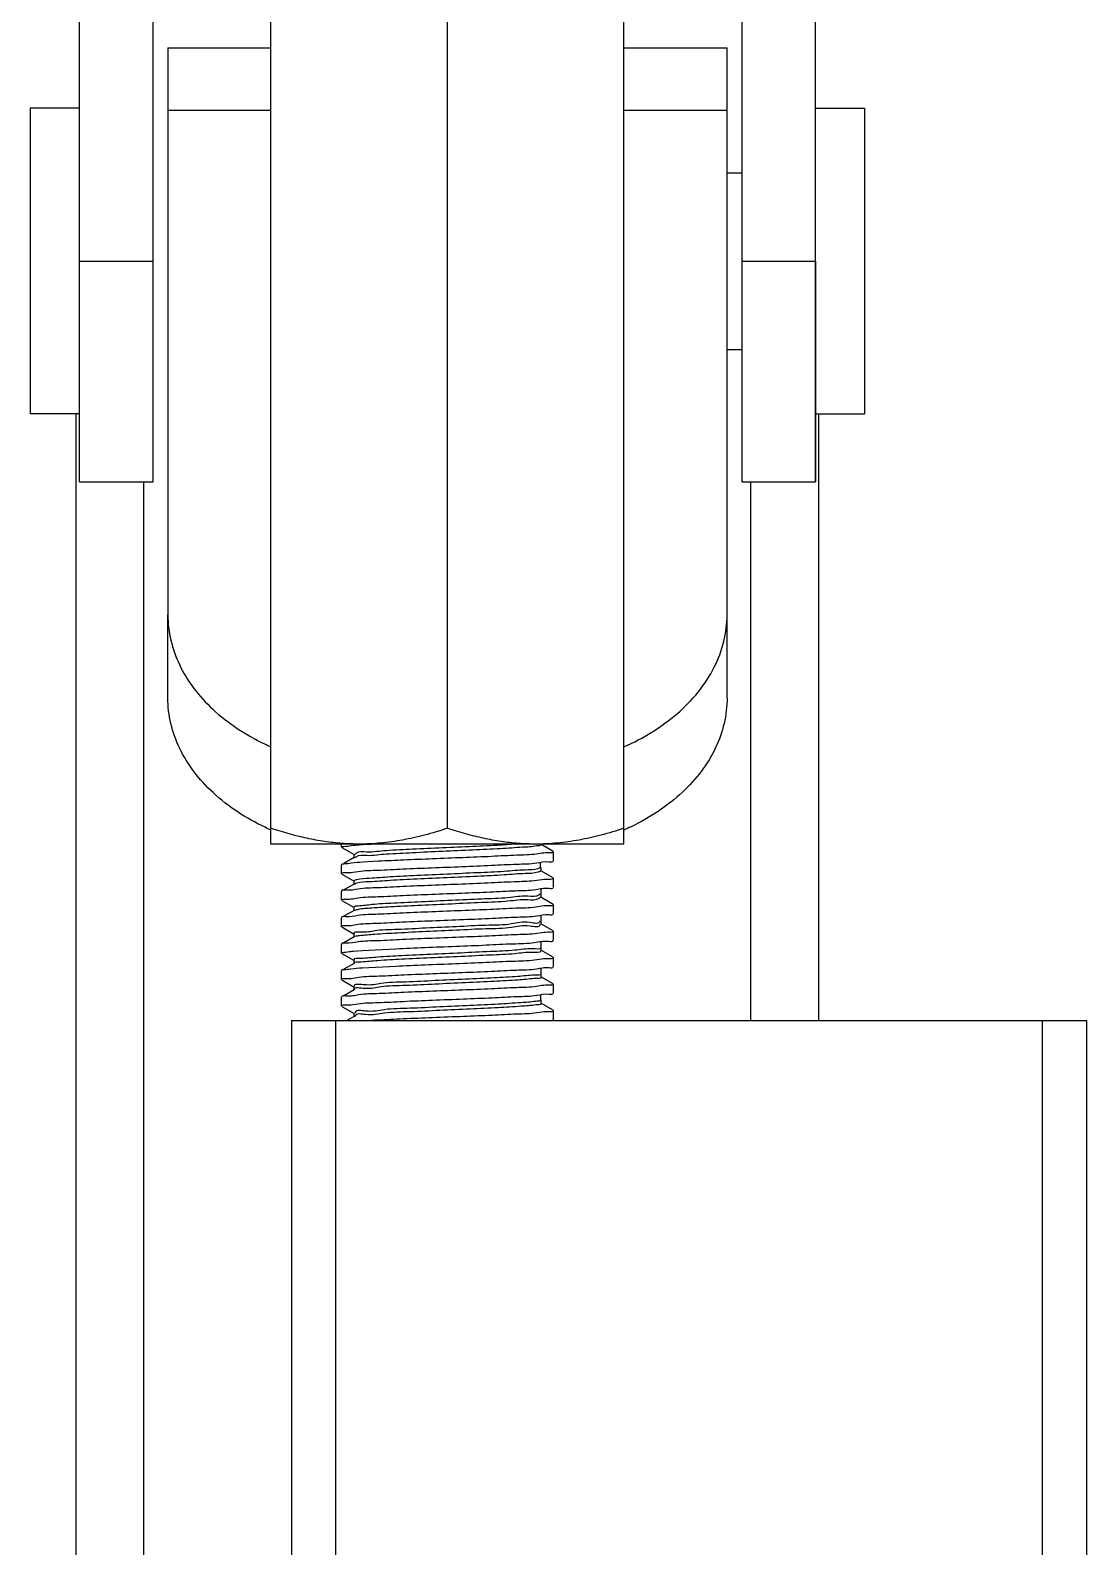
# Model space of a CAD drawing. Header units: millimetres. Extents: x -633009578 to 5705885, y -633235091 to 2571734.
# Drawn here: x 2463339 to 2463875, y 2004054 to 2004823 of the extents above; entities that cross this region are included whole.
import ezdxf

# ---------------------------------------------------------------- set-up
doc = ezdxf.new("R2010")
doc.units = ezdxf.units.MM
doc.header["$LTSCALE"] = 1000
doc.header["$MEASUREMENT"] = 0
doc.layers.get('0').update_dxf_attribs({"color": 9})
doc.layers.add('E-WIRE-系统', color=3, linetype='Continuous')

# ---------------------------------------------------------------- blocks, each defined once
blk = doc.blocks.new('G$CF4FACE3C')
at = {"layer": 'E-WIRE-系统'}
for p, q in [((-1591.690475196345, 7342.308093280881), (-1591.690475196345, 7654.958437103895)), ((-1557.968494149158, 7434.888121965691), (-1557.968494149158, 7654.958437103895)), ((-1288.192645749776, 7654.958437103895), (-1288.192645749776, 7342.308093280881)), ((-1254.470664695371, 7342.308093280881), (-1254.470664695371, 7654.958437103895)), ((-1504.013324470958, 7176.235928070731), (-1504.013324470958, 7580.799991558888)), ((-1342.187699094182, 7176.235928070731), (-1342.187699094182, 7580.799991558888)), ((-1423.100511776283, 7183.462769008591), (-1423.100511776283, 7573.573150620447)), ((-1551.224097939907, 7541.266904488672), (-1504.013324470958, 7541.266904488672)), ((-1551.224097939907, 7541.266804740764), (-1551.224097939907, 7281.326877412037)), ((-1342.147815426812, 7541.266904488672), (-1294.937041959027, 7541.266904488672)), ((-1294.937041959027, 7281.326877412037), (-1294.937041959027, 7541.273375217919)), ((-1591.690475196345, 7513.56298085209), (-1614.271227706224, 7513.56298085209)), ((-1614.271227706224, 7513.56298085209), (-1614.271227706224, 7373.383338034037)), ((-1551.224097939907, 7512.623779721558), (-1504.013324470958, 7512.623779721558)), ((-1342.147815426812, 7512.623779721558), (-1294.937041959027, 7512.623779721558)), ((-1254.470664695371, 7513.56298085209), (-1231.889912185725, 7513.56298085209)), ((-1231.889912185725, 7513.56298085209), (-1231.889912185725, 7373.383338034037)), ((-1294.937041959027, 7483.939536703168), (-1288.192645749776, 7483.939536703168)), ((-1591.690475196345, 7443.473159442772), (-1557.968494149158, 7443.473159442772)), ((-1288.192645749776, 7443.473159442772), (-1254.470664695371, 7443.473159442772)), ((-1254.470664695371, 7443.473159442772), (-1254.470664695371, 7342.307216297253)), ((-1557.968494149158, 7367.444159863167), (-1557.968494149158, 7434.888121965691)), ((-1294.937041959027, 7403.006782182143), (-1288.192645749776, 7403.006782182143)), ((-1591.690475196345, 7373.383338034037), (-1614.271227706224, 7373.383338034037)), ((-1593.321783069056, 5261.703392327181), (-1593.321783069056, 7373.383338034037)), ((-1593.321783062769, 5261.703392327181), (-1593.321783062769, 7373.383338034037)), ((-1254.470664695371, 7373.383338034037), (-1231.889912185725, 7373.383338034037)), ((-1252.879240482813, 7095.323115376523), (-1252.879240482813, 7373.383338034037)), ((-1252.879240490496, 7095.323115376523), (-1252.879240490496, 7373.383338034037)), ((-1557.968494149158, 7342.308093280881), (-1557.968494149158, 7367.444159863167)), ((-1591.690475196345, 7342.307216297253), (-1557.968494149158, 7342.307216297253)), ((-1562.210340778343, 5261.703392327181), (-1562.210340778343, 7342.307216297253)), ((-1288.192645749776, 7342.307216297253), (-1254.470664695371, 7342.307216297253)), ((-1283.990682774922, 7095.323115376523), (-1283.990682774922, 7342.307216297253)), ((-1551.224097939907, 7243.174811051809), (-1551.224097939907, 7281.326877412037)), ((-1294.937041959027, 7243.174811051809), (-1294.937041959027, 7281.326877412037)), ((-1562.210340788122, 5261.703392327181), (-1562.210340788122, 7190.689115254791)), ((-1283.990682765841, 7095.323115376523), (-1283.990682765841, 7190.689115254791)), ((-1342.187699094182, 7176.235928070731), (-1504.013324470958, 7176.235928070731)), ((-1471.648199393414, 7174.765171918203), (-1471.648199393414, 7176.235928070731)), ((-1471.533271975582, 7174.632231511059), (-1465.912667563651, 7171.378473571385)), ((-1463.531851701671, 7175.925962697482), (-1461.870173817035, 7176.012726185028)), ((-1461.870173817035, 7176.012726185028), (-1458.039550217567, 7176.236629143707)), ((-1374.667701667175, 7172.875263103866), (-1380.288402367383, 7176.129076753627)), ((-1471.533321928233, 7166.806802151259), (-1471.648199393414, 7166.673890641425)), ((-1471.648199393414, 7162.628250012989), (-1471.648199393414, 7166.673890641425)), ((-1465.912621237803, 7170.060615802999), (-1470.513260086998, 7167.397161861532)), ((-1466.042395315832, 7171.528659403906), (-1466.042395315832, 7169.91040314571)), ((-1465.456138055539, 7170.01786661346), (-1465.613399466733, 7169.834264990524)), ((-1465.411214776104, 7170.064160315436), (-1465.456138055539, 7170.01786661346)), ((-1454.733190284111, 7168.337296372629), (-1461.870173817035, 7167.921444929205)), ((-1379.785092906561, 7172.03508886171), (-1382.234386331867, 7171.640851937816)), ((-1380.392348304624, 7165.468798520393), (-1380.415625701658, 7167.940745199332)), ((-1374.667751632165, 7168.563770557404), (-1374.552824168233, 7168.696710965596)), ((-1374.552824168233, 7168.696710965596), (-1374.552824168233, 7172.742351594032)), ((-1471.533271975582, 7162.495309605962), (-1465.912667563651, 7159.241551667568)), ((-1466.416913906578, 7163.337767426041), (-1464.002490339335, 7163.727104300284)), ((-1466.042395315832, 7159.391737498692), (-1466.042395315832, 7157.773481241311)), ((-1379.783216094133, 7159.894640927552), (-1382.175483302912, 7159.508279127767)), ((-1380.392348304624, 7165.468798520393), (-1381.626049502287, 7164.953761834186)), ((-1374.667701667175, 7160.738341200049), (-1380.288402367383, 7163.992154860869)), ((-1380.158628276782, 7163.841942193802), (-1380.158628276782, 7165.460198450019)), ((-1374.552824168233, 7156.559789061197), (-1374.552824168233, 7160.605429689516)), ((-1471.533321928233, 7154.66988024686), (-1471.648199393414, 7154.536968736327)), ((-1471.648199393414, 7150.491328098811), (-1471.648199393414, 7154.536968736327)), ((-1465.912621237803, 7157.92369390768), (-1470.513260086998, 7155.260239956435)), ((-1465.595176528208, 7157.86804919655), (-1465.792137533426, 7157.749889131752)), ((-1465.523559270194, 7157.905297076679), (-1465.595176528208, 7157.86804919655)), ((-1380.553089732304, 7153.403113588807), (-1381.122826544568, 7152.91316469165)), ((-1380.158628276782, 7153.323276557494), (-1380.181905681267, 7155.795223237597)), ((-1380.158628276782, 7151.705020288355), (-1380.158628276782, 7153.323276557494)), ((-1374.667751632165, 7156.426848652423), (-1374.552824168233, 7156.559789061197)), ((-1471.533271975582, 7150.358387700398), (-1465.912667563651, 7147.104629772948)), ((-1465.912621237803, 7145.786772003863), (-1470.513260086998, 7143.123318094178)), ((-1466.41875661118, 7151.202570292167), (-1464.028753983788, 7151.588240933488)), ((-1466.042395315832, 7147.254815603723), (-1466.042395315832, 7145.636559336795)), ((-1465.608895095997, 7145.834661743487), (-1465.877973325783, 7145.721521001426)), ((-1379.791575565236, 7147.780193741433), (-1382.547170141712, 7147.344164220267)), ((-1380.461598298745, 7151.903830225579), (-1381.122826544568, 7151.294908445212)), ((-1374.667701667175, 7148.601419294951), (-1380.288402367383, 7151.855232955771)), ((-1374.552824168233, 7144.422867146204), (-1374.552824168233, 7148.468507784419)), ((-1471.533321928233, 7142.532958342345), (-1471.648199393414, 7142.400046831928)), ((-1471.648199393414, 7138.354406204424), (-1471.648199393414, 7142.400046831928)), ((-1466.41683820379, 7139.064236146049), (-1464.002857967978, 7139.453233300475)), ((-1380.706113865599, 7141.053342227358), (-1380.723966754507, 7140.872567602783)), ((-1380.705260355258, 7139.553880833671), (-1380.723966754507, 7139.254311335506)), ((-1374.667701667175, 7136.46449740103), (-1380.288402367383, 7139.718311050907)), ((-1380.158628276782, 7141.186354651814), (-1380.181905681267, 7143.658301331918)), ((-1380.158628276782, 7139.568098384538), (-1380.158628276782, 7141.186354651814)), ((-1374.667751632165, 7144.289926748606), (-1374.552824168233, 7144.422867146204)), ((-1471.533271975582, 7138.22146579728), (-1465.912667563651, 7134.967707867385)), ((-1465.912621237803, 7133.649850098998), (-1470.513260086998, 7130.986396189779)), ((-1466.042395315832, 7135.117893699906), (-1466.042395315832, 7133.499637431349)), ((-1465.676235301187, 7133.801000236068), (-1465.939372184919, 7133.694264632417)), ((-1379.781833907124, 7135.616826520069), (-1382.118377627339, 7135.238666448626)), ((-1380.158628276782, 7129.049432738218), (-1380.181905681267, 7131.52137941774)), ((-1374.667751632165, 7132.153004844789), (-1374.552824168233, 7132.285945252515)), ((-1374.552824168233, 7132.285945252515), (-1374.552824168233, 7136.33158588002)), ((-1471.533321928233, 7130.396036449005), (-1471.648199393414, 7130.263124928111)), ((-1471.648199393414, 7126.217484300607), (-1471.648199393414, 7130.263124928111)), ((-1471.533271975582, 7126.084543892182), (-1465.912667563651, 7122.830785963684)), ((-1466.373110414715, 7127.161364418804), (-1462.147912475979, 7127.446560349897)), ((-1462.147912475979, 7127.446560349897), (-1446.808801204897, 7128.266189144575)), ((-1374.667701667175, 7124.327575497213), (-1380.288402367383, 7127.58138914709)), ((-1380.158628276782, 7127.43117647944), (-1380.158628276782, 7129.049432738218)), ((-1471.533321928233, 7118.259114545188), (-1471.648199393414, 7118.126203022315)), ((-1471.648199393414, 7114.080562396091), (-1471.648199393414, 7118.126203022315)), ((-1465.912621237803, 7121.512928184005), (-1470.513260086998, 7118.849474253715)), ((-1466.042395315832, 7122.980971784447), (-1466.042395315832, 7121.362715527532)), ((-1446.808801204897, 7120.174907868262), (-1462.147912475979, 7119.355279094772)), ((-1379.807044265792, 7123.541104357806), (-1383.22931564413, 7123.021867551026)), ((-1380.158628276782, 7116.912510832422), (-1380.181905681267, 7119.384457512642)), ((-1374.667751632165, 7120.016082940274), (-1374.552824168233, 7120.149023348116)), ((-1374.552824168233, 7120.149023348116), (-1374.552824168233, 7124.19466397434)), ((-1471.533271975582, 7113.947621987085), (-1465.912667563651, 7110.693864047877)), ((-1466.411569851916, 7114.774142856593), (-1463.742951685097, 7115.198440903216)), ((-1466.042395315832, 7110.84404988063), (-1466.042395315832, 7109.225793623016)), ((-1379.784337379737, 7111.351866306621), (-1382.256692703813, 7110.954599404358)), ((-1374.667701667175, 7112.19065359165), (-1380.288402367383, 7115.444467241992)), ((-1380.158628276782, 7115.294254575041), (-1380.158628276782, 7116.912510832422)), ((-1374.552824168233, 7108.012101443019), (-1374.552824168233, 7112.057742070523)), ((-1471.533321928233, 7106.122192639741), (-1471.648199393414, 7105.989281118615)), ((-1471.648199393414, 7101.943640490412), (-1471.648199393414, 7105.989281118615)), ((-1465.912621237803, 7109.376006290782), (-1470.513260086998, 7106.712552348734)), ((-1380.279730646871, 7104.775588937919), (-1380.30300804507, 7107.247535618138)), ((-1380.158628276782, 7103.157332670526), (-1380.158628276782, 7104.775588937919)), ((-1374.667751632165, 7107.879161035293), (-1374.552824168233, 7108.012101443019)), ((-1471.533271975582, 7101.810700082686), (-1465.912667563651, 7098.556942143477)), ((-1465.912621237803, 7097.239084427827), (-1469.222113943426, 7095.323115376523)), ((-1466.418000517879, 7102.655207994045), (-1464.036127862521, 7103.040007676464)), ((-1466.042395315832, 7098.707127985894), (-1466.042395315832, 7097.088871719316)), ((-1465.429101200076, 7097.310160987661), (-1465.491311221616, 7097.122624790994)), ((-1465.412360504968, 7097.351786828018), (-1465.429101200076, 7097.310160987661)), ((-1379.783798740711, 7099.210542903747), (-1382.186613626545, 7098.822846653871)), ((-1374.667701667175, 7100.053731687833), (-1380.288402367383, 7103.307545337011)), ((-1374.552824168233, 7095.87517953862), (-1374.552824168233, 7099.920820166706)), ((-1494.571522831917, 7095.323115376523), (-1494.571522831917, 4827.627773430315)), ((-1494.571522831917, 7095.323115376523), (-1130.120485728839, 7095.323115376523)), ((-1474.324242997216, 4827.627773430315), (-1474.324242997216, 7095.323115376523)), ((-1374.667751632165, 7095.742239130777), (-1374.552824168233, 7095.87517953862)), ((-1150.367765568197, 4827.627773430315), (-1150.367765568197, 7095.323115376523)), ((-1130.120485728839, 4827.627773430315), (-1130.120485728839, 7095.323115376523))]:
    blk.add_line(p, q, dxfattribs=at)
for points, knots in [([(-1551.224097939907, 7281.326877412037), (-1551.224097939907, 7273.522974889725), (-1547.212450665655, 7257.03949300677), (-1530.893847483676, 7236.263420878095), (-1514.64885654347, 7225.723153602448), (-1504.999256182462, 7221.254570168094), (-1504.013324470958, 7220.814864688087)], [0, 0, 0, 0, 0.2154245462, 0.4502094404999999, 0.7129092425, 0.7425986111207241, 0.7425986111207241, 0.7425986111207241, 0.7425986111207241]), ([(-1342.187699094182, 7220.796907347511), (-1333.364977063378, 7224.723297982127), (-1317.188859285554, 7234.513920542435), (-1299.452780686785, 7255.610381900449), (-1294.937041959027, 7273.089070131071), (-1294.937041959027, 7281.326877412037)], [0.3023441793799288, 0.3023441793799288, 0.3023441793799288, 0.3023441793799288, 0.5517010529999999, 0.7863496065000001, 1, 1, 1, 1]), ([(-1504.013324470958, 7182.662846926716), (-1504.916810131399, 7183.065769563778), (-1514.522560165264, 7187.50000507792), (-1530.771097359713, 7197.989864652045), (-1547.185745428083, 7218.809335205122), (-1551.224097939907, 7235.34714001941), (-1551.224097939907, 7243.174811051809)], [0.2600278751697096, 0.2600278751697096, 0.2600278751697096, 0.2600278751697096, 0.2871380899, 0.5499034588000004, 0.7846766079999999, 1, 1, 1, 1]), ([(-1294.937041959027, 7243.174811051809), (-1294.937041959027, 7235.399077159702), (-1298.917175391922, 7218.979944627848), (-1315.122240398778, 7198.255564061343), (-1331.375087349908, 7187.647378569585), (-1341.090654120548, 7183.133731483365), (-1342.187699094182, 7182.644957620767)], [0, 0, 0, 0, 0.2155450163, 0.4503444725, 0.7129666287, 0.7461361764619224, 0.7461361764619224, 0.7461361764619224, 0.7461361764619224])]:
    blk.add_open_spline(points, degree=3, knots=knots, dxfattribs=at)
for points, start_tangent, end_tangent in [([(-1463.556918117683, 7176.235928070731), (-1471.492362289922, 7176.534526525647), (-1479.432796828449, 7177.419889333309), (-1487.426001452841, 7178.871771776467), (-1495.576283899602, 7180.88193502638), (-1504.013324470958, 7183.462769008591)], (-1.000000000000082, 0), (-0.9486832981493981, 0.3162277657200888)), ([(-1423.100511776283, 7183.462769008591), (-1433.604813548271, 7180.324616473867), (-1443.695410566637, 7178.076209091698), (-1453.63789384393, 7176.701631437172), (-1463.556918117683, 7176.235928070731)], (-0.9486832981492236, -0.3162277657208046), (-0.9999999999984994, -1.728336463912623e-06)), ([(-1382.644105435582, 7176.235928070731), (-1390.579549591988, 7176.534526525647), (-1398.519984135404, 7177.419889333309), (-1406.513188762125, 7178.871771776467), (-1414.663471208187, 7180.88193502638), (-1423.100511776283, 7183.462769008591)], (-1.000000000000018, 0), (-0.9486832981533532, 0.3162277657084187)), ([(-1342.187699094182, 7183.462769008591), (-1352.692000855459, 7180.324616473867), (-1362.782597875223, 7178.076209091698), (-1372.725081161829, 7176.701631437172), (-1382.644105435582, 7176.235928070731)], (-0.9486832981460065, -0.3162277657303512), (-0.9999999999984999, -1.728336463912623e-06)), ([(-1471.648199393414, 7174.765171918203), (-1470.527524659643, 7175.181023361511)], (0, 1.000000000000738), (0.9993406288285301, 0.03630850551622677)), ([(-1470.527524659643, 7175.181023361511), (-1467.217239723774, 7175.596874793759)], (0.9993406292458152, 0.03630849402626372), (0.9887197692110571, 0.1497772278128644)), ([(-1467.217239723774, 7175.596874793759), (-1463.531851701671, 7175.925962697482)], (0.9887197696077519, 0.1497772251941952), (0.9984869001563959, 0.05499009198168691)), ([(-1390.649314489216, 7176.261573546333), (-1398.761179687921, 7175.726927697775), (-1411.458644353086, 7175.09321203921), (-1425.397919678129, 7174.459496410214), (-1439.092135939514, 7173.825780783198), (-1451.080563165015, 7173.19206513383)], (-0.9983943477804493, -0.05664562048427426), (-0.9982464485123634, -0.05919483112957107)), ([(-1382.232384501025, 7175.376102727954), (-1388.659934342373, 7174.742387068807), (-1398.761179687921, 7174.108671440394), (-1411.458644353086, 7173.474955771235), (-1425.397919678129, 7172.841240163427), (-1439.092135939514, 7172.207524536294), (-1451.080563165015, 7171.57380887575)], (-0.9820799484361862, -0.1884647841897092), (-0.9982464485177415, -0.05919483103916099)), ([(-1380.173505360493, 7175.987468206906), (-1382.232384501025, 7175.376102727954)], (-0.500645508262897, -0.8656523985163378), (-0.9820799493449175, -0.1884647794538075)), ([(-1467.217239723774, 7167.505593528156), (-1470.527524659643, 7167.089742074138), (-1471.595269390848, 7166.850797811872)], (-0.9887197693073541, -0.1497772271776796), (-0.5790352656761799, -0.8153024966865355)), ([(-1461.870173817035, 7167.921444929205), (-1467.217239723774, 7167.505593528156)], (-0.9986176054176477, -0.05256308733228195), (-0.9887197695485517, -0.1497772255842175)), ([(-1451.080563165015, 7173.19206513383), (-1460.084424094297, 7172.55834950495), (-1465.143298000796, 7171.924633846735), (-1465.697159841191, 7171.328154931776)], (-0.9982464485012353, -0.05919483131698724), (-0.5022201254685673, -0.86473981380001)), ([(-1451.080563165015, 7171.57380887575), (-1460.084424094297, 7170.940093248733), (-1465.143298000796, 7170.306377588655), (-1465.411214776104, 7170.064160315436)], (-0.99824644857472, -0.05919483007877005), (-0.7042338507422106, -0.7099680862280853)), ([(-1464.002490339335, 7163.727104300284), (-1454.990364179714, 7164.278125775978), (-1443.500939292135, 7164.824759432231), (-1430.400395791978, 7165.37092151877), (-1416.356254391139, 7165.931696658256), (-1402.856164434459, 7166.493363362155), (-1391.279918285552, 7167.043183392729), (-1382.175483302912, 7167.599560414557)], (0.9890812660196413, 0.1473711274603511), (0.9890389122944752, 0.1476551047795619)), ([(-1382.234386331867, 7171.640851937816), (-1391.259442602284, 7171.089903034037), (-1402.845031362027, 7170.53949136578), (-1416.088704365073, 7169.988091266947), (-1429.877505763201, 7169.437589580077), (-1443.150410175556, 7168.885741984472), (-1454.733190284111, 7168.337296372629)], (-0.9890949369422218, -0.1472793458541254), (-0.9986272478751637, -0.05237957427594263)), ([(-1382.175483302912, 7167.599560414557), (-1376.488715882646, 7168.149375273497), (-1374.576964053325, 7168.534147975384)], (0.9890389125514935, 0.1476551030578103), (0.310190577953661, 0.9506743950213287)), ([(-1376.511887128232, 7172.191727808095), (-1379.785092906561, 7172.03508886171)], (-0.9993292754628613, 0.03661965596105963), (-0.9909656778037722, -0.1341157165088946)), ([(-1374.552824168233, 7172.742351594032), (-1376.511887128232, 7172.191727808095)], (0, -0.999999999999996), (-0.9993292756997656, 0.0366196494980898)), ([(-1471.648199393414, 7162.628250012989), (-1469.697989345761, 7163.177619814058)], (0, 0.9999999999997626), (0.9993482724417647, -0.03609751193576567)), ([(-1469.697989345761, 7163.177619814058), (-1466.416913906578, 7163.337767426041)], (0.9993482727494665, -0.03609750341455366), (0.9908084977147467, 0.1352720254009337)), ([(-1381.626049502287, 7164.953761834186), (-1387.424268246396, 7164.320046205889), (-1397.027988075977, 7163.686330557219), (-1409.412802726263, 7163.052614938118), (-1423.257653160254, 7162.41889926896), (-1437.085741687566, 7161.785183640546), (-1449.422058573691, 7161.15146801353), (-1458.950717932545, 7160.517752364161), (-1464.655320082325, 7159.88403674704), (-1465.910762228305, 7159.269520437461)], (-0.950867570364368, -0.3095979063715301), (-0.680410302493466, -0.7328313723229827)), ([(-1381.626049502287, 7163.335505585535), (-1387.424268246396, 7162.701789958403), (-1397.027988075977, 7162.068074299837), (-1409.412802726263, 7161.434358671424), (-1423.257653160254, 7160.800643021939), (-1437.085741687566, 7160.166927394224), (-1449.422058573691, 7159.533211775939), (-1458.950717932545, 7158.899496107944), (-1464.655320082325, 7158.265780478832), (-1465.523559270194, 7157.905297076679)], (-0.9508675703996059, -0.309597906263168), (-0.8923028814670887, -0.451437224569478)), ([(-1382.175483302912, 7159.508279127767), (-1391.279918285552, 7158.951902127708), (-1402.856164434459, 7158.402082085842), (-1416.356254391139, 7157.840415401966), (-1430.400395791978, 7157.279640241759), (-1443.500939292135, 7156.7334781565), (-1454.990364179714, 7156.186844508979), (-1464.002490339335, 7155.635823022923)], (-0.9890389122911368, -0.1476551048016556), (-0.9890812660213142, -0.1473711274491239)), ([(-1380.270437942585, 7163.947654787567), (-1381.626049502287, 7163.335505585535)], (-0.6870169583044095, -0.7266413826664029), (-0.9508675689011018, -0.3095979108651283)), ([(-1376.488715882646, 7160.058093986125), (-1379.783216094133, 7159.894640927552)], (-0.9993722402973768, 0.03542774792325309), (-0.9906971648466333, -0.1360850012488978)), ([(-1374.552824168233, 7160.605429689516), (-1376.488715882646, 7160.058093986125)], (0, -0.9999999999996283), (-0.9993722406704935, 0.03542773740221954)), ([(-1464.002490339335, 7155.635823022923), (-1469.697989345761, 7155.0863385353), (-1471.624323925003, 7154.699271466117)], (-0.9890812663759013, -0.1473711250691838), (-0.3073411643037365, -0.9515993950833058)), ([(-1381.122826544568, 7152.91316469165), (-1386.27729891846, 7152.279449063935), (-1395.359616862144, 7151.645733446698), (-1407.400990883121, 7151.012017786736), (-1421.116995913209, 7150.378302170779), (-1435.044577949913, 7149.744586499757), (-1447.698114497121, 7149.11087089323), (-1457.72788251657, 7148.477155264816), (-1464.064030322479, 7147.843439605553), (-1466.016339442926, 7147.23596841644)], (-0.820774610766696, -0.5712521670161546), (-0.5860846041180875, -0.8102498607320784)), ([(-1464.028753983788, 7151.588240933488), (-1454.918548515299, 7152.144990339759), (-1443.462087144377, 7152.68954073987), (-1430.263128175167, 7153.239522963879), (-1416.630955087952, 7153.783742100582), (-1403.53247316787, 7154.326937278151), (-1391.958585745655, 7154.870787496329), (-1382.547170141712, 7155.435445484589)], (0.9890975923392501, 0.1472615117020729), (0.9892275452417475, 0.1463860093554634)), ([(-1382.547170141712, 7155.435445484589), (-1376.535220151301, 7156.005873414571), (-1374.576085268985, 7156.397970670718)], (0.9892275455499332, 0.1463860072729138), (0.3004757229525548, 0.9537894630978453)), ([(-1471.648199393414, 7150.491328098811), (-1469.739416663302, 7151.034792358405)], (0, 1.000000000000063), (0.9994125583627055, -0.03427153610436577)), ([(-1469.739416663302, 7151.034792358405), (-1466.41875661118, 7151.202570292167)], (0.9994125587291148, -0.03427152541715222), (0.9906209611115216, 0.1366386160879387)), ([(-1381.122826544568, 7151.294908445212), (-1386.27729891846, 7150.661192827509), (-1395.359616862144, 7150.027477199794), (-1407.400990883121, 7149.393761528656), (-1421.116995913209, 7148.760045900941), (-1435.044577949913, 7148.126330252155), (-1447.698114497121, 7147.492614635034), (-1457.72788251657, 7146.858899007901), (-1464.064030322479, 7146.225183336763), (-1465.608895095997, 7145.834661743487)], (-0.8207746108173988, -0.5712521669430105), (-0.9428823200566092, -0.3331259979718008)), ([(-1382.547170141712, 7147.344164220267), (-1391.958585745655, 7146.779506208375), (-1403.53247316787, 7146.235656011151), (-1416.630955087952, 7145.692460824386), (-1430.263128175167, 7145.148241696996), (-1443.462087144377, 7144.598259473569), (-1454.918548515299, 7144.053709083819), (-1464.028753983788, 7143.496959656593)], (-0.9892275452395376, -0.1463860093702415), (-0.989097592342505, -0.1472615116796561)), ([(-1376.535220151301, 7147.914592148387), (-1379.791575565236, 7147.780193741433)], (-0.9992402776835814, 0.03897265008963403), (-0.9921724935292224, -0.1248749097460441)), ([(-1374.552824168233, 7148.468507784419), (-1376.535220151301, 7147.914592148387)], (0, -1.000000000000454), (-0.9992402775914933, 0.03897265245096865)), ([(-1471.648199393414, 7138.354406204424), (-1469.69449322531, 7138.90427155362)], (0, 1.000000000000563), (0.9993442033705803, -0.03620998742708881)), ([(-1464.028753983788, 7143.496959656593), (-1469.739416663302, 7142.943511091406), (-1471.623604808701, 7142.562950422056)], (-0.9890975924691812, -0.1472615108296517), (-0.3152606145365691, -0.9490051342960282)), ([(-1469.69449322531, 7138.90427155362), (-1466.41683820379, 7139.064236146049)], (0.9993442032636258, -0.036209990379287), (0.9908024111510524, 0.1353165993414208)), ([(-1380.723966754507, 7140.872567602783), (-1385.22187788575, 7140.238851923146), (-1393.760213893838, 7139.605136305443), (-1405.428210526705, 7138.971420697519), (-1418.981270059012, 7138.337705028825), (-1432.973719376605, 7137.70398941054), (-1445.913016820094, 7137.070273729856), (-1456.418958012247, 7136.436558123329), (-1463.370898806257, 7135.802842494566), (-1466.027292051353, 7135.169126835768), (-1466.011168466648, 7135.14196023799)], (-0.1604817395423759, -0.9870388094057574), (0.6104421351456025, -0.7920608560209383)), ([(-1380.723966754507, 7139.254311335506), (-1385.22187788575, 7138.620595675427), (-1393.760213893838, 7137.986880057724), (-1405.428210526705, 7137.353164440603), (-1418.981270059012, 7136.719448781223), (-1432.973719376605, 7136.085733152344), (-1445.913016820094, 7135.452017493546), (-1456.418958012247, 7134.818301866413), (-1463.370898806257, 7134.184586247546), (-1465.676235301187, 7133.801000236068)], (-0.160481739477795, -0.987038809416611), (-0.9564818474659136, -0.2917918358494149)), ([(-1464.002857967978, 7139.453233300475), (-1455.124811006244, 7139.997175724828), (-1443.653287441237, 7140.544230077416), (-1430.065626996104, 7141.110543908784), (-1415.715387572767, 7141.683626711601), (-1402.44312342559, 7142.237640298787), (-1391.040146183921, 7142.78200782463), (-1382.118377627339, 7143.329947735299)], (0.9891370798041924, 0.1469960453769787), (0.9890745434103546, 0.1474162391926227)), ([(-1382.118377627339, 7143.329947735299), (-1376.482875473564, 7143.876363289426), (-1374.577084046323, 7144.260204162565)], (0.9890745430626265, 0.1474162415261467), (0.3115083874996415, 0.9502434027740313)), ([(-1382.118377627339, 7135.238666448626), (-1391.040146183921, 7134.690726549015), (-1402.44312342559, 7134.146359022474), (-1415.715387572767, 7133.592345435289), (-1430.065626996104, 7133.019262641203), (-1443.653287441237, 7132.452948810416), (-1455.124811006244, 7131.905894438038), (-1464.002857967978, 7131.361952044186)], (-0.9890745434086015, -0.1474162392038035), (-0.9891370797990358, -0.1469960454111784)), ([(-1383.22931564413, 7131.113148807897), (-1376.758420132333, 7131.701450662105), (-1374.572809388163, 7132.127092442242)], (0.9893212865806585, 0.1457511300764263), (0.2632977865713497, 0.964714608362113)), ([(-1376.482875473564, 7135.785082013463), (-1379.781833907124, 7135.616826520069)], (-0.9993910869350741, 0.03489205289011089), (-0.9904500241332803, -0.1378722223446817)), ([(-1374.552824168233, 7136.33158588002), (-1376.482875473564, 7135.785082013463)], (0, -1.000000000000672), (-0.9993910871057136, 0.03489204800328412)), ([(-1471.648199393414, 7126.217484300607), (-1470.557579722488, 7126.627700207871)], (0, 0.999999999999702), (0.999187055840666, 0.04031410968869655)), ([(-1464.002857967978, 7131.361952044186), (-1469.69449322531, 7130.812990286038), (-1471.624380401568, 7130.425379849854)], (-0.989137079422704, -0.1469960479442528), (-0.306716020509654, -0.9518010731035093)), ([(-1470.557579722488, 7126.627700207871), (-1467.331864384003, 7127.038191982196), (-1466.373110414715, 7127.161364418804)], (0.9991870558392134, 0.04031410972965292), (0.9941690966060979, 0.1078323112701221)), ([(-1444.071203729371, 7125.029676640057), (-1455.027198600117, 7124.395960982074), (-1462.577648760984, 7123.762245353661)], (-0.9986740625832503, -0.05147928441095126), (-0.9985305530213007, -0.05419164772305706)), ([(-1446.808801204897, 7128.266189144575), (-1433.445364293642, 7128.836925846641), (-1419.243385821115, 7129.40534688055), (-1405.318368919427, 7129.976103561814), (-1393.042846797965, 7130.541368385893), (-1383.22931564413, 7131.113148807897)], (0.9989621465769295, 0.04554810321458927), (0.989321286555652, 0.145751130245622)), ([(-1384.260629103985, 7128.198254833114), (-1392.233755538473, 7127.564539163257), (-1403.499366318341, 7126.93082353624), (-1416.855785214808, 7126.297107927618), (-1430.878314437345, 7125.663392258459), (-1444.071203729371, 7125.029676640057)], (-0.9999593616908121, 0.009015262991640174), (-0.9986740626378817, -0.05147928335108687)), ([(-1384.260629103985, 7126.579998585512), (-1392.233755538473, 7125.946282915655), (-1403.499366318341, 7125.312567297951), (-1416.855785214808, 7124.6788516714), (-1430.878314437345, 7124.045136011555), (-1444.071203729371, 7123.411420393619)], (-0.9999593616908121, 0.009015262991640174), (-0.9986740626379188, -0.05147928335117397)), ([(-1380.430461711483, 7128.831970461295), (-1384.260629103985, 7128.198254833114)], (0.5346887584972381, -0.8450490704905439), (-0.9999593616643256, 0.0090152659380754)), ([(-1380.444522739621, 7127.235025048722), (-1380.430461711483, 7127.213714193436), (-1384.260629103985, 7126.579998585512)], (0.5657431953993054, -0.8245814919957782), (-0.9999593616787624, 0.0090152643273724)), ([(-1380.430461711483, 7128.831970461295), (-1380.422482051188, 7128.819007608807)], (0.5346888183626977, -0.8450490326598333), (0.5133840511565023, -0.8581589690336165)), ([(-1462.147912475979, 7119.355279094772), (-1467.331864384003, 7118.946910716011), (-1470.557579722488, 7118.536418931559), (-1471.593443634221, 7118.303411344066)], (-0.9986041342792441, -0.05281839641874451), (-0.5931696392779535, -0.8050774987783192)), ([(-1462.577648760984, 7123.762245353661), (-1465.917165534105, 7123.128529735724), (-1465.901464984519, 7123.110294459737)], (-0.9985305531781639, -0.05419164483189558), (0.6761123119097008, -0.7367985760517608)), ([(-1462.577648760984, 7122.14398910664), (-1465.916672301013, 7121.509660436888)], (-0.9985305529327045, -0.05419164935749573), (0.6278415207722924, -0.7783412007557513)), ([(-1463.742951685097, 7115.198440903216), (-1454.411528516095, 7115.760777186952), (-1442.860479859868, 7116.305061685969), (-1429.726312486455, 7116.850335251656), (-1416.134816537844, 7117.392908981768), (-1402.950131887337, 7117.941564199049), (-1391.455310191493, 7118.486274584546), (-1382.256692703813, 7119.045880681253)], (0.9892041584095921, 0.1465439626364349), (0.9891291975779504, 0.1470490751378141)), ([(-1444.071203729371, 7123.411420393619), (-1455.027198600117, 7122.777704723994), (-1462.577648760984, 7122.14398910664)], (-0.9986740625834235, -0.05147928440779784), (-0.9985305530210339, -0.05419164772787211)), ([(-1383.22931564413, 7123.021867551026), (-1393.042846797965, 7122.450087129604), (-1405.318368919427, 7121.884822294931), (-1419.243385821115, 7121.314065614366), (-1433.445364293642, 7120.745644559269), (-1446.808801204897, 7120.174907868262)], (-0.9893212865556591, -0.1457511302455688), (-0.998962146576833, -0.04554810321701222)), ([(-1382.256692703813, 7119.045880681253), (-1376.473364939447, 7119.603876631125), (-1374.577203236287, 7119.986259888508)], (0.989129197413138, 0.1470490762458744), (0.312829392014832, 0.949809334283596)), ([(-1376.758420132333, 7123.610169406864), (-1379.807044265792, 7123.541104357806)], (-0.998752776637445, 0.04992886098407887), (-0.9949369698729575, -0.1005008755190605)), ([(-1374.552824168233, 7124.19466397434), (-1376.758420132333, 7123.610169406864)], (0, -0.9999999999999495), (-0.9987527766700113, 0.04992886033091409)), ([(-1471.648199393414, 7114.080562396091), (-1469.684484513709, 7114.63184399507)], (0, 1.000000000000427), (0.999284211141148, -0.03782942458169312)), ([(-1469.684484513709, 7114.63184399507), (-1466.411569851916, 7114.774142856593)], (0.9992842114538993, -0.03782941631950739), (0.9918086142618041, 0.1277328175370046)), ([(-1383.395942391595, 7116.157657691161), (-1390.784036781639, 7115.523942063912), (-1401.619253630983, 7114.890226414544), (-1414.745825806865, 7114.256510786829), (-1428.763572671916, 7113.622795169125), (-1442.177254174603, 7112.989079499268), (-1453.556064369623, 7112.355363870854), (-1461.686252372805, 7111.721648211591), (-1465.700590050314, 7111.08793259447), (-1465.677692549303, 7111.043046542094)], (-0.9972829249330297, -0.0736665978382628), (0.4789780369188264, -0.8778268850879476)), ([(-1383.395942391595, 7114.539401423535), (-1390.784036781639, 7113.905685817008), (-1401.619253630983, 7113.271970157046), (-1414.745825806865, 7112.638254528283), (-1428.763572671916, 7112.004538901267), (-1442.177254174603, 7111.370823241072), (-1453.556064369623, 7110.737107623951), (-1461.686252372805, 7110.103391965386), (-1465.700590050314, 7109.469676337088)], (-0.997282924921085, -0.07366659799972733), (0.4273763374623077, -0.9040738167748688)), ([(-1382.256692703813, 7110.954599404358), (-1391.455310191493, 7110.394993328606), (-1402.950131887337, 7109.85028291156), (-1416.134816537844, 7109.301627696957), (-1429.726312486455, 7108.759053965565), (-1442.860479859868, 7108.213780429447), (-1454.411528516095, 7107.669495921931), (-1463.742951685097, 7107.107159637031)], (-0.9891291975801813, -0.1470490751225892), (-0.9892041584095517, -0.1465439626365046)), ([(-1380.246575650992, 7116.795881937607), (-1383.395942391595, 7116.157657691161)], (0.6262030535670463, -0.7796600128925842), (-0.9972829250339258, -0.07366659647239139)), ([(-1380.262432097457, 7115.195697758929), (-1380.243041145615, 7115.173117093509), (-1383.395942391595, 7114.539401423535)], (0.6885408523218473, -0.725197555578047), (-0.9972829248772439, -0.07366659859432614)), ([(-1376.473364939447, 7111.512595354696), (-1379.784337379737, 7111.351866306621)], (-0.9993819174548747, 0.03515370626456366), (-0.9909682394076985, -0.13409678775116)), ([(-1374.552824168233, 7112.057742070523), (-1376.473364939447, 7111.512595354696)], (0, -0.9999999999995126), (-0.9993819176423581, 0.03515370093425293)), ([(-1463.742951685097, 7107.107159637031), (-1469.684484513709, 7106.540562728769), (-1471.624626499368, 7106.151328737848)], (-0.9892041586510236, -0.1465439610074818), (-0.3040055322627545, -0.9526702663315527)), ([(-1382.629967532586, 7104.117060591117), (-1389.414661910618, 7103.483344921959), (-1399.792546752142, 7102.849629293079), (-1412.656637446024, 7102.215913644875), (-1426.634751672624, 7101.582198016578), (-1440.235876851948, 7100.948482399224), (-1452.009212877834, 7100.3147667296), (-1460.698925700272, 7099.681051100604), (-1465.3781040709, 7099.047335451818), (-1465.523179738782, 7098.605970344157)], (-0.9898552583211616, -0.1420794410676909), (-0.1912322553457083, -0.9815448153386945)), ([(-1464.036127862521, 7103.040007676464), (-1454.994142162614, 7103.593316841871), (-1443.434601666406, 7104.143057665438), (-1429.900747844484, 7104.706405486329), (-1415.772544513689, 7105.270560234203), (-1402.666332666762, 7105.817072244245), (-1391.188248998718, 7106.363408611971), (-1382.186613626545, 7106.914127920754)], (0.9890538306142699, 0.1475551427340573), (0.9890773616225838, 0.1473973294389425)), ([(-1380.279730646871, 7104.609511986957), (-1382.629967532586, 7104.117060591117)], (-0.8788829077287046, -0.4770375608928734), (-0.989855258648094, -0.1420794387902093)), ([(-1382.186613626545, 7106.914127920754), (-1376.500725649763, 7107.463059137342), (-1374.576758867363, 7107.849711048533)], (0.9890773618787289, 0.1473973277200711), (0.3079260490110047, 0.9514102944265426)), ([(-1471.648199393414, 7101.943640490412), (-1469.711328180041, 7102.491115600918)], (0, 0.9999999999998006), (0.999372924305366, -0.03540844765297955)), ([(-1469.711328180041, 7102.491115600918), (-1466.418000517879, 7102.655207994045)], (0.9993729245202401, -0.03540844159140696), (0.9906537710386969, 0.1364005349215601)), ([(-1382.629967532586, 7102.498804323957), (-1389.414661910618, 7101.865088674356), (-1399.792546752142, 7101.23137304734), (-1412.656637446024, 7100.597657386796), (-1426.634751672624, 7099.963941759779), (-1440.235876851948, 7099.330226130667), (-1452.009212877834, 7098.696510482463), (-1460.698925700272, 7098.062794864876), (-1465.3781040709, 7097.429079195601), (-1465.412360504968, 7097.351786828018)], (-0.9898552583530357, -0.1420794408453482), (-0.3840452421708435, -0.9233142758129771)), ([(-1382.186613626545, 7098.822846653871), (-1391.188248998718, 7098.272127356031), (-1402.666332666762, 7097.725790966651), (-1415.772544513689, 7097.179278958822), (-1429.900747844484, 7096.615124220611), (-1443.434601666406, 7096.051776409149), (-1454.994142162614, 7095.502035566489), (-1457.920954973437, 7095.407554929727)], (-0.9890773615627522, -0.1473973298404487), (-0.9993855500592569, -0.03505028292206576)), ([(-1380.169086908223, 7103.152151008486), (-1380.162171011791, 7103.132519952022), (-1382.629967532586, 7102.498804323957)], (0.4439443654621784, -0.8960543513231098), (-0.9898552576832059, -0.1420794455124174)), ([(-1376.500725649763, 7099.371777861263), (-1379.783798740711, 7099.210542903747)], (-0.9993536568033036, 0.03594813811399558), (-0.9907572764713042, -0.1356466701368184)), ([(-1374.552824168233, 7099.920820166706), (-1376.500725649763, 7099.371777861263)], (0, -0.9999999999998335), (-0.9993536566867095, 0.03594814135359591)), ([(-1376.623034988763, 7095.356761339703), (-1374.667751632165, 7095.742239130777)], (0.9994051026383435, -0.03448827076188357), (0.3080020101409555, 0.9513857060886324))]:
    blk.add_spline(points, degree=3, dxfattribs=dict(at, start_tangent=start_tangent, end_tangent=end_tangent))

msp = doc.modelspace()

# ---------------------------------------------------------------- block references
at = {"xscale": 1.10592, "yscale": 1.10592, "zscale": 1.10592}
msp.add_blockref('G$CF4FACE3C', (2465124.496627273, 1996473.942841334, -46.07999998803452), dxfattribs=at)

doc.saveas('drawing.dxf')
